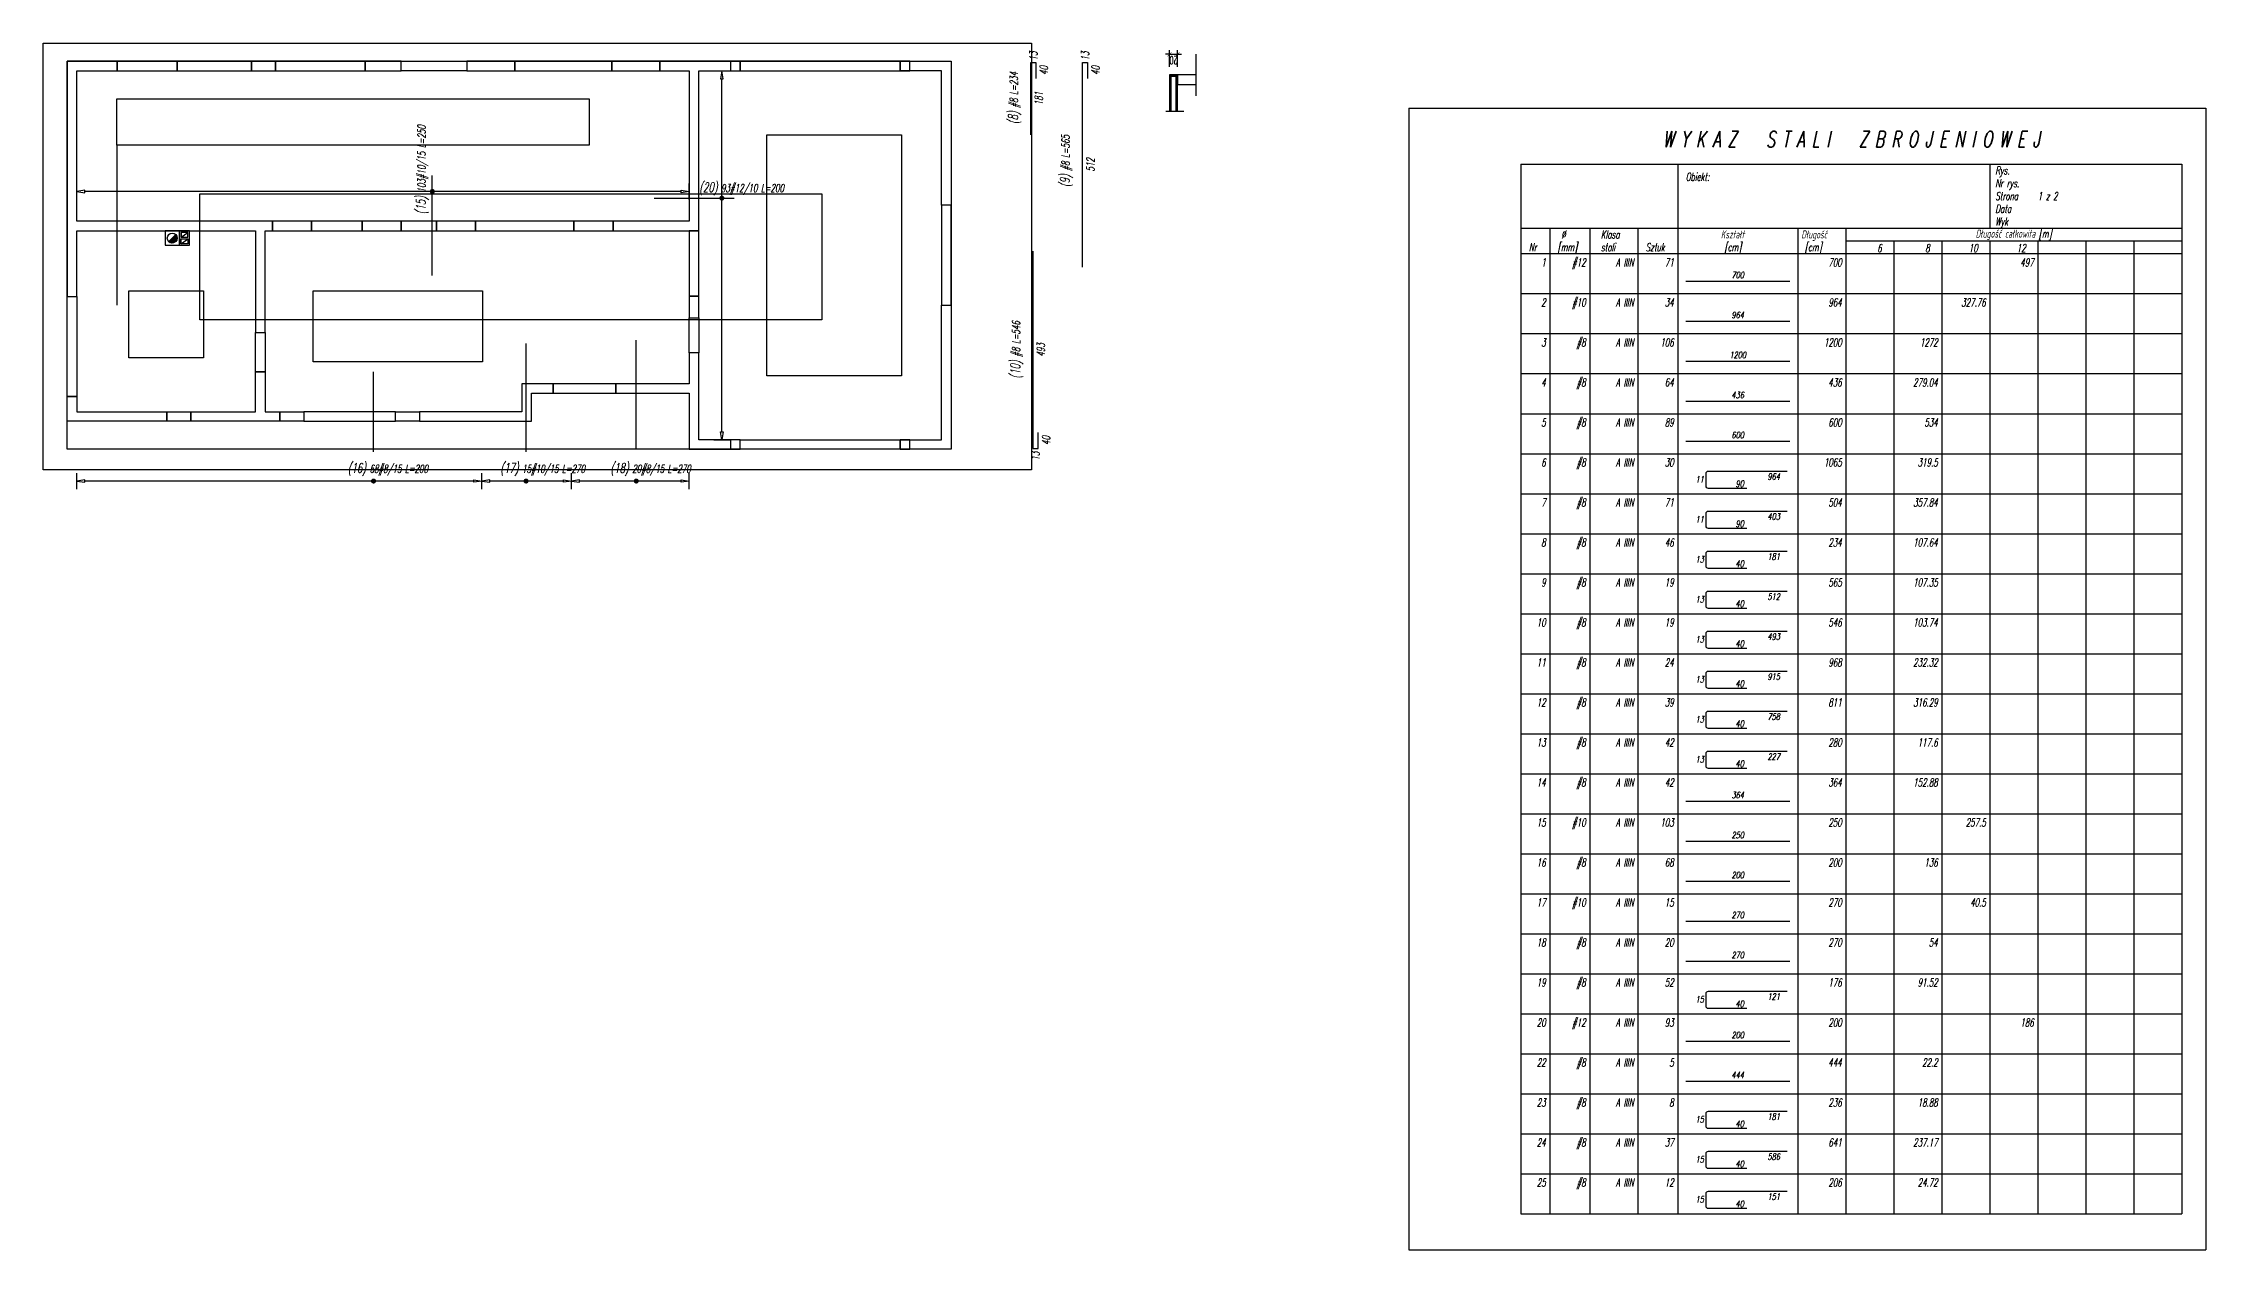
# Model space of a CAD drawing. Header units: millimetres. Extents: x -24587 to 37983, y -70862 to 338.
# Drawn here: x 30725 to 36131, y -63562 to -60546 of the extents above; entities that cross this region are included whole.
import ezdxf
from ezdxf.enums import TextEntityAlignment as Align

# ---------------------------------------------------------------- set-up
doc = ezdxf.new("R2010")
doc.units = ezdxf.units.MM
doc.header["$LTSCALE"] = 50
doc.linetypes.add('CENTER', pattern=[2, 1.25, -0.25, 0.25, -0.25])
doc.layers.get('Defpoints').update_dxf_attribs({"color": 251})
doc.layers.add('__NIEDRUK__', color=54, linetype='Continuous', plot=False)
for name, color, linetype in [('A-URZADZENIA', 93, 'Continuous'), ('K-DREWNO_OSIE', 8, 'CENTER'), ('K-HATCH', 8, 'Continuous'), ('K-NADPROŻA', 61, 'Continuous'), ('K-PODKŁAD', 255, 'Continuous'), ('K-SCIANY', 2, 'Continuous'), ('K-STROPY', 161, 'Continuous'), ('K-SŁUPY', 131, 'Continuous'), ('K-WYMIARY', 1, 'Continuous'), ('ZBROJA_NIEZLICZAC', 255, 'Continuous'), ('ZBROJA_PRET', 161, 'Continuous'), ('ZBROJA_RZUTPR', 141, 'Continuous'), ('ZBROJA_RZUTPR1', 255, 'Continuous'), ('ZBROJA_ZASIEG', 253, 'Continuous'), ('ZBROJA_ZESTAWIENIE', 62, 'Continuous'), ('ZBROJA_ZESTAWIENIE1', 252, 'Continuous'), ('ZBROJA_ZESTAWIENIE2', 30, 'Continuous'), ('ZBROJA_ZESTAWIENIE3', 141, 'Continuous'), ('ZBROJA_ZESTAWIENIE4', 210, 'Continuous'), ('ZBROJA_ZLICZAC', 125, 'Continuous')]:
    doc.layers.add(name, color=color, linetype=linetype)
doc.styles.add('STYL_ZBROJA', font='romanszb.shx', dxfattribs={"width": 0.65, "oblique": 12})
doc.styles.add('WYM1', font='romanszb.shx', dxfattribs={"width": 0.6})
doc.dimstyles.new('CM100', dxfattribs={"dimscale": 5, "dimtxt": 2, "dimasz": 1, "dimexe": 1, "dimexo": 2, "dimgap": 0.5, "dimtad": 1, "dimrnd": 0.5, "dimdsep": 46, "dimtxsty": 'WYM1', "dimblk": 'OBLIQUE', "dimcen": 0, "dimdle": 1, "dimclrd": 253, "dimclre": 251, "dimclrt": 30, "dimadec": 0, "dimazin": 0, "dimtfac": 1, "dimtix": 1, "dimtmove": 0, "dimatfit": 0, "dimfxl": 1, "dimtfillclr": 256, "dimtolj": 1, "dimarcsym": 0})
picture_1 = doc.add_image_def('image4.png', size_in_pixel=(1221, 527))

# ---------------------------------------------------------------- blocks, each defined once
blk = doc.blocks.new('A$C0BFB608B')
h = blk.add_hatch()
h.set_pattern_fill('ANSI31', color=256, scale=8)
h.set_pattern_definition([(315, (77083.3279, 191572.2395), (0.707106781, 0.707106781), [])])
h.paths.add_polyline_path([(8.8, 8.8, 0.198912), (0, 12.4, 0.668179), (-8.8, -8.8)])
blk.add_lwpolyline([(18, 18), (-18, 18), (-18, -18), (18, -18)], close=True)
blk.add_lwpolyline([(8.8, 8.8), (-8.8, -8.8)])
blk.add_circle((0, 0), 12.4)
blk = doc.blocks.new('A$C650043E8')
for points in [[(12.5, -18), (12.5, 18), (-12.5, 18), (-12.5, -18)], [(-8.5, 14), (8.5, 14), (8.5, 2), (-8.5, 2)], [(-8.5, -14), (8.5, -14), (8.5, -2), (-8.5, -2)]]:
    blk.add_lwpolyline(points, close=True)
blk = doc.blocks.new('_ArchTick')
at = {"color": 0, "linetype": 'ByBlock', "const_width": 0.15}
blk.add_lwpolyline([(-0.5, -0.5), (0.5, 0.5)], dxfattribs=at)
blk = doc.blocks.new('*D559')
at = {"layer": 'Defpoints', "color": 0, "transparency": 16777216}
for p in [(33560.4, -60574.1), (33540.4, -60625.7), (33560.4, -60625.7)]:
    blk.add_point(p, dxfattribs=at)
at = {"layer": 'K-WYMIARY', "color": 253, "lineweight": -2, "transparency": 16777216}
for p, q in [((33540.4, -60574.1), (33530.4, -60574.1)), ((33540.4, -60574.1), (33560.4, -60574.1)), ((33560.4, -60574.1), (33570.4, -60574.1))]:
    blk.add_line(p, q, dxfattribs=at)
at = {"layer": 'K-WYMIARY', "color": 251, "lineweight": -2, "transparency": 16777216}
for p, q in [((33540.4, -60605.7), (33540.4, -60564.1)), ((33560.4, -60605.7), (33560.4, -60564.1))]:
    blk.add_line(p, q, dxfattribs=at)
at = {"layer": 'K-WYMIARY', "color": 253, "lineweight": -2, "transparency": 16777216, "xscale": 10, "yscale": 10, "zscale": 10}
blk.add_blockref('_ArchTick', (33540.4, -60574.1), dxfattribs=at)
at = {"layer": 'K-WYMIARY', "color": 253, "lineweight": -2, "transparency": 16777216, "xscale": 10, "yscale": 10, "zscale": 10, "rotation": 180}
blk.add_blockref('_ArchTick', (33560.4, -60574.1), dxfattribs=at)
at = {"layer": 'K-WYMIARY', "color": 30, "transparency": 16777216, "insert": (33550.4, -60589.1), "char_height": 20, "attachment_point": 5, "rotation": 180, "style": 'WYM1'}
blk.add_mtext('\\A1;20', dxfattribs=at)
blk = doc.blocks.new('_zestawienie')
at = {"layer": 'ZBROJA_ZESTAWIENIE'}
for p, q in [((0, 0), (1652, 0)), ((392, 0), (392, -160)), ((1172, 0), (1172, -160)), ((1652, 0), (1652, -160)), ((0, -160), (1652, -160)), ((0, -160), (0, -192)), ((72, -160), (72, -192)), ((172, -160), (172, -192)), ((292, -160), (292, -192)), ((392, -160), (392, -192)), ((692, -160), (692, -192)), ((812, -160), (812, -192)), ((1652, -160), (1652, -224)), ((0, -192), (0, -224)), ((72, -192), (72, -224)), ((172, -192), (172, -224)), ((292, -192), (292, -224)), ((392, -192), (392, -224)), ((692, -192), (692, -224)), ((812, -192), (812, -224)), ((932, -192), (932, -224)), ((1052, -192), (1052, -224)), ((1172, -192), (1172, -224)), ((1292, -192), (1292, -224)), ((1412, -192), (1412, -224)), ((1532, -192), (1532, -224)), ((1652, -192), (1652, -224)), ((0, -224), (1652, -224)), ((0, -224), (0, -324)), ((72, -224), (72, -324)), ((172, -224), (172, -324)), ((292, -224), (292, -324)), ((392, -224), (392, -324)), ((692, -224), (692, -324)), ((812, -224), (812, -324)), ((932, -224), (932, -324)), ((1052, -224), (1052, -324)), ((1172, -224), (1172, -324)), ((1292, -224), (1292, -324)), ((1412, -224), (1412, -324)), ((1532, -224), (1532, -324)), ((1652, -224), (1652, -324)), ((0, -324), (0, -424)), ((72, -324), (72, -424)), ((172, -324), (172, -424)), ((292, -324), (292, -424)), ((392, -324), (392, -424)), ((692, -324), (692, -424)), ((812, -324), (812, -424)), ((932, -324), (932, -424)), ((1052, -324), (1052, -424)), ((1172, -324), (1172, -424)), ((1292, -324), (1292, -424)), ((1412, -324), (1412, -424)), ((1532, -324), (1532, -424)), ((1652, -324), (1652, -424)), ((0, -424), (0, -524)), ((72, -424), (72, -524)), ((172, -424), (172, -524)), ((292, -424), (292, -524)), ((392, -424), (392, -524)), ((692, -424), (692, -524)), ((812, -424), (812, -524)), ((932, -424), (932, -524)), ((1052, -424), (1052, -524)), ((1172, -424), (1172, -524)), ((1292, -424), (1292, -524)), ((1412, -424), (1412, -524)), ((1532, -424), (1532, -524)), ((1652, -424), (1652, -524)), ((0, -524), (0, -624)), ((72, -524), (72, -624)), ((172, -524), (172, -624)), ((292, -524), (292, -624)), ((392, -524), (392, -624)), ((692, -524), (692, -624)), ((812, -524), (812, -624)), ((932, -524), (932, -624)), ((1052, -524), (1052, -624)), ((1172, -524), (1172, -624)), ((1292, -524), (1292, -624)), ((1412, -524), (1412, -624)), ((1532, -524), (1532, -624)), ((1652, -524), (1652, -624)), ((0, -624), (0, -724)), ((72, -624), (72, -724)), ((172, -624), (172, -724)), ((292, -624), (292, -724)), ((392, -624), (392, -724)), ((692, -624), (692, -724)), ((812, -624), (812, -724)), ((932, -624), (932, -724)), ((1052, -624), (1052, -724)), ((1172, -624), (1172, -724)), ((1292, -624), (1292, -724)), ((1412, -624), (1412, -724)), ((1532, -624), (1532, -724)), ((1652, -624), (1652, -724)), ((0, -724), (0, -824)), ((72, -724), (72, -824)), ((172, -724), (172, -824)), ((292, -724), (292, -824)), ((392, -724), (392, -824)), ((692, -724), (692, -824)), ((812, -724), (812, -824)), ((932, -724), (932, -824)), ((1052, -724), (1052, -824)), ((1172, -724), (1172, -824)), ((1292, -724), (1292, -824)), ((1412, -724), (1412, -824)), ((1532, -724), (1532, -824)), ((1652, -724), (1652, -824)), ((0, -824), (0, -924)), ((72, -824), (72, -924)), ((172, -824), (172, -924)), ((292, -824), (292, -924)), ((392, -824), (392, -924)), ((692, -824), (692, -924)), ((812, -824), (812, -924)), ((932, -824), (932, -924)), ((1052, -824), (1052, -924)), ((1172, -824), (1172, -924)), ((1292, -824), (1292, -924)), ((1412, -824), (1412, -924)), ((1532, -824), (1532, -924)), ((1652, -824), (1652, -924)), ((0, -924), (0, -1024)), ((72, -924), (72, -1024)), ((172, -924), (172, -1024)), ((292, -924), (292, -1024)), ((392, -924), (392, -1024)), ((692, -924), (692, -1024)), ((812, -924), (812, -1024)), ((932, -924), (932, -1024)), ((1052, -924), (1052, -1024)), ((1172, -924), (1172, -1024)), ((1292, -924), (1292, -1024)), ((1412, -924), (1412, -1024)), ((1532, -924), (1532, -1024)), ((1652, -924), (1652, -1024)), ((0, -1024), (0, -1124)), ((72, -1024), (72, -1124)), ((172, -1024), (172, -1124)), ((292, -1024), (292, -1124)), ((392, -1024), (392, -1124)), ((692, -1024), (692, -1124)), ((812, -1024), (812, -1124)), ((932, -1024), (932, -1124)), ((1052, -1024), (1052, -1124)), ((1172, -1024), (1172, -1124)), ((1292, -1024), (1292, -1124)), ((1412, -1024), (1412, -1124)), ((1532, -1024), (1532, -1124)), ((1652, -1024), (1652, -1124)), ((0, -1124), (0, -1224)), ((72, -1124), (72, -1224)), ((172, -1124), (172, -1224)), ((292, -1124), (292, -1224)), ((392, -1124), (392, -1224)), ((692, -1124), (692, -1224)), ((812, -1124), (812, -1224)), ((932, -1124), (932, -1224)), ((1052, -1124), (1052, -1224)), ((1172, -1124), (1172, -1224)), ((1292, -1124), (1292, -1224)), ((1412, -1124), (1412, -1224)), ((1532, -1124), (1532, -1224)), ((1652, -1124), (1652, -1224)), ((0, -1224), (0, -1324)), ((72, -1224), (72, -1324)), ((172, -1224), (172, -1324)), ((292, -1224), (292, -1324)), ((392, -1224), (392, -1324)), ((692, -1224), (692, -1324)), ((812, -1224), (812, -1324)), ((932, -1224), (932, -1324)), ((1052, -1224), (1052, -1324)), ((1172, -1224), (1172, -1324)), ((1292, -1224), (1292, -1324)), ((1412, -1224), (1412, -1324)), ((1532, -1224), (1532, -1324)), ((1652, -1224), (1652, -1324)), ((0, -1324), (0, -1424)), ((72, -1324), (72, -1424)), ((172, -1324), (172, -1424)), ((292, -1324), (292, -1424)), ((392, -1324), (392, -1424)), ((692, -1324), (692, -1424)), ((812, -1324), (812, -1424)), ((932, -1324), (932, -1424)), ((1052, -1324), (1052, -1424)), ((1172, -1324), (1172, -1424)), ((1292, -1324), (1292, -1424)), ((1412, -1324), (1412, -1424)), ((1532, -1324), (1532, -1424)), ((1652, -1324), (1652, -1424)), ((0, -1424), (0, -1524)), ((72, -1424), (72, -1524)), ((172, -1424), (172, -1524)), ((292, -1424), (292, -1524)), ((392, -1424), (392, -1524)), ((692, -1424), (692, -1524)), ((812, -1424), (812, -1524)), ((932, -1424), (932, -1524)), ((1052, -1424), (1052, -1524)), ((1172, -1424), (1172, -1524)), ((1292, -1424), (1292, -1524)), ((1412, -1424), (1412, -1524)), ((1532, -1424), (1532, -1524)), ((1652, -1424), (1652, -1524)), ((0, -1524), (0, -1624)), ((72, -1524), (72, -1624)), ((172, -1524), (172, -1624)), ((292, -1524), (292, -1624)), ((392, -1524), (392, -1624)), ((692, -1524), (692, -1624)), ((812, -1524), (812, -1624)), ((932, -1524), (932, -1624)), ((1052, -1524), (1052, -1624)), ((1172, -1524), (1172, -1624)), ((1292, -1524), (1292, -1624)), ((1412, -1524), (1412, -1624)), ((1532, -1524), (1532, -1624)), ((1652, -1524), (1652, -1624)), ((0, -1624), (0, -1724)), ((72, -1624), (72, -1724)), ((172, -1624), (172, -1724)), ((292, -1624), (292, -1724)), ((392, -1624), (392, -1724)), ((692, -1624), (692, -1724)), ((812, -1624), (812, -1724)), ((932, -1624), (932, -1724)), ((1052, -1624), (1052, -1724)), ((1172, -1624), (1172, -1724)), ((1292, -1624), (1292, -1724)), ((1412, -1624), (1412, -1724)), ((1532, -1624), (1532, -1724)), ((1652, -1624), (1652, -1724)), ((0, -1724), (0, -1824)), ((72, -1724), (72, -1824)), ((172, -1724), (172, -1824)), ((292, -1724), (292, -1824)), ((392, -1724), (392, -1824)), ((692, -1724), (692, -1824)), ((812, -1724), (812, -1824)), ((932, -1724), (932, -1824)), ((1052, -1724), (1052, -1824)), ((1172, -1724), (1172, -1824)), ((1292, -1724), (1292, -1824)), ((1412, -1724), (1412, -1824)), ((1532, -1724), (1532, -1824)), ((1652, -1724), (1652, -1824)), ((0, -1824), (0, -1924)), ((72, -1824), (72, -1924)), ((172, -1824), (172, -1924)), ((292, -1824), (292, -1924)), ((392, -1824), (392, -1924)), ((692, -1824), (692, -1924)), ((812, -1824), (812, -1924)), ((932, -1824), (932, -1924)), ((1052, -1824), (1052, -1924)), ((1172, -1824), (1172, -1924)), ((1292, -1824), (1292, -1924)), ((1412, -1824), (1412, -1924)), ((1532, -1824), (1532, -1924)), ((1652, -1824), (1652, -1924)), ((0, -1924), (0, -2024)), ((72, -1924), (72, -2024)), ((172, -1924), (172, -2024)), ((292, -1924), (292, -2024)), ((392, -1924), (392, -2024)), ((692, -1924), (692, -2024)), ((812, -1924), (812, -2024)), ((932, -1924), (932, -2024)), ((1052, -1924), (1052, -2024)), ((1172, -1924), (1172, -2024)), ((1292, -1924), (1292, -2024)), ((1412, -1924), (1412, -2024)), ((1532, -1924), (1532, -2024)), ((1652, -1924), (1652, -2024)), ((0, -2024), (0, -2124)), ((72, -2024), (72, -2124)), ((172, -2024), (172, -2124)), ((292, -2024), (292, -2124)), ((392, -2024), (392, -2124)), ((692, -2024), (692, -2124)), ((812, -2024), (812, -2124)), ((932, -2024), (932, -2124)), ((1052, -2024), (1052, -2124)), ((1172, -2024), (1172, -2124)), ((1292, -2024), (1292, -2124)), ((1412, -2024), (1412, -2124)), ((1532, -2024), (1532, -2124)), ((1652, -2024), (1652, -2124)), ((0, -2124), (0, -2224)), ((72, -2124), (72, -2224)), ((172, -2124), (172, -2224)), ((292, -2124), (292, -2224)), ((392, -2124), (392, -2224)), ((692, -2124), (692, -2224)), ((812, -2124), (812, -2224)), ((932, -2124), (932, -2224)), ((1052, -2124), (1052, -2224)), ((1172, -2124), (1172, -2224)), ((1292, -2124), (1292, -2224)), ((1412, -2124), (1412, -2224)), ((1532, -2124), (1532, -2224)), ((1652, -2124), (1652, -2224)), ((0, -2224), (0, -2324)), ((72, -2224), (72, -2324)), ((172, -2224), (172, -2324)), ((292, -2224), (292, -2324)), ((392, -2224), (392, -2324)), ((692, -2224), (692, -2324)), ((812, -2224), (812, -2324)), ((932, -2224), (932, -2324)), ((1052, -2224), (1052, -2324)), ((1172, -2224), (1172, -2324)), ((1292, -2224), (1292, -2324)), ((1412, -2224), (1412, -2324)), ((1532, -2224), (1532, -2324)), ((1652, -2224), (1652, -2324)), ((0, -2324), (0, -2424)), ((72, -2324), (72, -2424)), ((172, -2324), (172, -2424)), ((292, -2324), (292, -2424)), ((392, -2324), (392, -2424)), ((692, -2324), (692, -2424)), ((812, -2324), (812, -2424)), ((932, -2324), (932, -2424)), ((1052, -2324), (1052, -2424)), ((1172, -2324), (1172, -2424)), ((1292, -2324), (1292, -2424)), ((1412, -2324), (1412, -2424)), ((1532, -2324), (1532, -2424)), ((1652, -2324), (1652, -2424)), ((0, -2424), (0, -2524)), ((72, -2424), (72, -2524)), ((172, -2424), (172, -2524)), ((292, -2424), (292, -2524)), ((392, -2424), (392, -2524)), ((692, -2424), (692, -2524)), ((812, -2424), (812, -2524)), ((932, -2424), (932, -2524)), ((1052, -2424), (1052, -2524)), ((1172, -2424), (1172, -2524)), ((1292, -2424), (1292, -2524)), ((1412, -2424), (1412, -2524)), ((1532, -2424), (1532, -2524)), ((1652, -2424), (1652, -2524)), ((0, -2524), (0, -2624)), ((72, -2524), (72, -2624)), ((172, -2524), (172, -2624)), ((292, -2524), (292, -2624)), ((392, -2524), (392, -2624)), ((692, -2524), (692, -2624)), ((812, -2524), (812, -2624)), ((932, -2524), (932, -2624)), ((1052, -2524), (1052, -2624)), ((1172, -2524), (1172, -2624)), ((1292, -2524), (1292, -2624)), ((1412, -2524), (1412, -2624)), ((1532, -2524), (1532, -2624)), ((1652, -2524), (1652, -2624)), ((0, -2624), (1652, -2624))]:
    blk.add_line(p, q, dxfattribs=at)
at = {"layer": 'ZBROJA_ZESTAWIENIE1'}
for p, q in [((-280, 140), (1712, 140)), ((-280, 140), (-280, -2714)), ((1712, 140), (1712, -2714)), ((812, -192), (1652, -192)), ((0, -324), (1652, -324)), ((0, -424), (1652, -424)), ((0, -524), (1652, -524)), ((0, -624), (1652, -624)), ((0, -724), (1652, -724)), ((0, -824), (1652, -824)), ((0, -924), (1652, -924)), ((0, -1024), (1652, -1024)), ((0, -1124), (1652, -1124)), ((0, -1224), (1652, -1224)), ((0, -1324), (1652, -1324)), ((0, -1424), (1652, -1424)), ((0, -1524), (1652, -1524)), ((0, -1624), (1652, -1624)), ((0, -1724), (1652, -1724)), ((0, -1824), (1652, -1824)), ((0, -1924), (1652, -1924)), ((0, -2024), (1652, -2024)), ((0, -2124), (1652, -2124)), ((0, -2224), (1652, -2224)), ((0, -2324), (1652, -2324)), ((0, -2424), (1652, -2424)), ((0, -2524), (1652, -2524)), ((-280, -2714), (1712, -2714))]:
    blk.add_line(p, q, dxfattribs=at)
at = {"layer": 'ZBROJA_ZESTAWIENIE2'}
blk.add_line((0, 0), (0, -160), dxfattribs=at)
at = {"layer": 'ZBROJA_ZESTAWIENIE3'}
for points in [[(412, -292.8), (672, -292.8)], [(412, -392.8), (672, -392.8)], [(412, -492.8), (672, -492.8)], [(412, -592.8), (672, -592.8)], [(412, -692.8), (672, -692.8)], [(412, -1592.8), (672, -1592.8)], [(412, -1692.8), (672, -1692.8)], [(412, -1792.8), (672, -1792.8)], [(412, -1892.8), (672, -1892.8)], [(412, -1992.8), (672, -1992.8)], [(412, -2192.8), (672, -2192.8)], [(412, -2292.8), (672, -2292.8)]]:
    blk.add_lwpolyline(points, dxfattribs=at)
for points in [[(564.8, -811), (469, -811, -0.414214), (463, -805), (463, -773.6, -0.414214), (469, -767.6), (665.4, -767.6)], [(564.8, -911), (469, -911, -0.414214), (463, -905), (463, -873.6, -0.414214), (469, -867.6), (665.4, -867.6)], [(564.8, -1011), (469, -1011, -0.414214), (463, -1005), (463, -973.6, -0.414214), (469, -967.6), (665.4, -967.6)], [(564.8, -1111), (469, -1111, -0.414214), (463, -1105), (463, -1073.6, -0.414214), (469, -1067.6), (665.4, -1067.6)], [(564.8, -1211), (469, -1211, -0.414214), (463, -1205), (463, -1173.6, -0.414214), (469, -1167.6), (665.4, -1167.6)], [(564.8, -1311), (469, -1311, -0.414214), (463, -1305), (463, -1273.6, -0.414214), (469, -1267.6), (665.4, -1267.6)], [(564.8, -1411), (469, -1411, -0.414214), (463, -1405), (463, -1373.6, -0.414214), (469, -1367.6), (665.4, -1367.6)], [(564.8, -1511), (469, -1511, -0.414214), (463, -1505), (463, -1473.6, -0.414214), (469, -1467.6), (665.4, -1467.6)], [(564.8, -2111), (469, -2111, -0.414214), (463, -2105), (463, -2073.6, -0.414214), (469, -2067.6), (665.4, -2067.6)], [(564.8, -2411), (469, -2411, -0.414214), (463, -2405), (463, -2373.6, -0.414214), (469, -2367.6), (665.4, -2367.6)], [(564.8, -2511), (469, -2511, -0.414214), (463, -2505), (463, -2473.6, -0.414214), (469, -2467.6), (665.4, -2467.6)], [(564.8, -2611), (469, -2611, -0.414214), (463, -2605), (463, -2573.6, -0.414214), (469, -2567.6), (665.4, -2567.6)]]:
    blk.add_lwpolyline(points, format="xyb", dxfattribs=at)
at = {"layer": 'ZBROJA_ZESTAWIENIE2', "style": 'STYL_ZBROJA', "oblique": 12, "width": 0.65}
for s, p in [('Obiekt:', (412, -48)), ('Rys. ', (1186, -32)), ('Nr rys. ', (1186, -64)), ('Data ', (1186, -128)), ('Strona ', (1186, -96)), ('1 z 2', (1292, -96)), ('Wyk ', (1186, -160)), ('Nr', (20, -224)), ('[mm]', (92, -224)), (' %%c', (92, -192)), ('Klasa', (200, -192)), ('stali', (200, -224)), ('Sztuk', (312, -224)), ('Kształt', (500, -192)), (' [cm]', (500, -224)), (' Długość', (692, -192)), ('  [cm]', (692, -224))]:
    blk.add_text(s, height=20, dxfattribs=at).set_placement(p, align=Align.BOTTOM_LEFT)
blk.add_text('Długość całkowita [m]', height=20, dxfattribs=at).set_placement((1232, -184), align=Align.CENTER)
for s, p in [('6', (902, -220)), ('8', (1022, -220)), ('10', (1142, -220)), ('12', (1262, -220)), ('1', (62, -256)), ('#12', (162, -256)), ('A IIIN', (282, -256)), ('71', (382, -256)), ('700', (802, -256)), ('497', (1282, -256)), ('2', (62, -356)), ('#10', (162, -356)), ('A IIIN', (282, -356)), ('34', (382, -356)), ('964', (802, -356)), ('327.76', (1162, -356)), ('#8', (162, -456)), ('3', (62, -456)), ('A IIIN', (282, -456)), ('106', (382, -456)), ('1200', (802, -456)), ('1272', (1042, -456)), ('4', (62, -556)), ('#8', (162, -556)), ('A IIIN', (282, -556)), ('64', (382, -556)), ('436', (802, -556)), ('279.04', (1042, -556)), ('5', (62, -656)), ('#8', (162, -656)), ('A IIIN', (282, -656)), ('89', (382, -656)), ('600', (802, -656)), ('534', (1042, -656)), ('6', (62, -756)), ('#8', (162, -756)), ('A IIIN', (282, -756)), ('30', (382, -756)), ('1065', (802, -756)), ('319.5', (1042, -756)), ('7', (62, -856)), ('#8', (162, -856)), ('A IIIN', (282, -856)), ('71', (382, -856)), ('504', (802, -856)), ('357.84', (1042, -856)), ('8', (62, -956)), ('#8', (162, -956)), ('A IIIN', (282, -956)), ('46', (382, -956)), ('234', (802, -956)), ('107.64', (1042, -956)), ('9', (62, -1056)), ('#8', (162, -1056)), ('A IIIN', (282, -1056)), ('19', (382, -1056)), ('565', (802, -1056)), ('107.35', (1042, -1056)), ('#8', (162, -1156)), ('10', (62, -1156)), ('A IIIN', (282, -1156)), ('19', (382, -1156)), ('546', (802, -1156)), ('103.74', (1042, -1156)), ('11', (62, -1256)), ('#8', (162, -1256)), ('A IIIN', (282, -1256)), ('24', (382, -1256)), ('968', (802, -1256)), ('232.32', (1042, -1256)), ('12', (62, -1356)), ('#8', (162, -1356)), ('A IIIN', (282, -1356)), ('39', (382, -1356)), ('811', (802, -1356)), ('316.29', (1042, -1356)), ('13', (62, -1456)), ('#8', (162, -1456)), ('A IIIN', (282, -1456)), ('42', (382, -1456)), ('280', (802, -1456)), ('117.6', (1042, -1456)), ('14', (62, -1556)), ('#8', (162, -1556)), ('A IIIN', (282, -1556)), ('42', (382, -1556)), ('364', (802, -1556)), ('152.88', (1042, -1556)), ('15', (62, -1656)), ('#10', (162, -1656)), ('A IIIN', (282, -1656)), ('103', (382, -1656)), ('250', (802, -1656)), ('257.5', (1162, -1656)), ('16', (62, -1756)), ('#8', (162, -1756)), ('A IIIN', (282, -1756)), ('68', (382, -1756)), ('200', (802, -1756)), ('136', (1042, -1756)), ('17', (62, -1856)), ('#10', (162, -1856)), ('A IIIN', (282, -1856)), ('15', (382, -1856)), ('270', (802, -1856)), ('40.5', (1162, -1856)), ('18', (62, -1956)), ('#8', (162, -1956)), ('A IIIN', (282, -1956)), ('20', (382, -1956)), ('270', (802, -1956)), ('54', (1042, -1956)), ('19', (62, -2056)), ('#8', (162, -2056)), ('A IIIN', (282, -2056)), ('52', (382, -2056)), ('176', (802, -2056)), ('91.52', (1042, -2056)), ('20', (62, -2156)), ('#12', (162, -2156)), ('A IIIN', (282, -2156)), ('93', (382, -2156)), ('200', (802, -2156)), ('186', (1282, -2156)), ('22', (62, -2256)), ('#8', (162, -2256)), ('A IIIN', (282, -2256)), ('5', (382, -2256)), ('444', (802, -2256)), ('22.2', (1042, -2256)), ('23', (62, -2356)), ('#8', (162, -2356)), ('A IIIN', (282, -2356)), ('8', (382, -2356)), ('236', (802, -2356)), ('18.88', (1042, -2356)), ('#8', (162, -2456)), ('24', (62, -2456)), ('A IIIN', (282, -2456)), ('37', (382, -2456)), ('641', (802, -2456)), ('237.17', (1042, -2456)), ('25', (62, -2556)), ('#8', (162, -2556)), ('A IIIN', (282, -2556)), ('12', (382, -2556)), ('206', (802, -2556)), ('24.72', (1042, -2556))]:
    blk.add_text(s, height=20, dxfattribs=at).set_placement(p, align=Align.RIGHT)
for s, p in [('700', (542, -290.2)), ('964', (542, -390.2)), ('1200', (542, -490.2)), ('436', (542, -590.2)), ('600', (542, -690.2)), ('364', (542, -1590.2)), ('250', (542, -1690.2)), ('200', (542, -1790.2)), ('270', (542, -1890.2)), ('270', (542, -1990.2)), ('200', (542, -2190.2)), ('444', (542, -2290.2))]:
    blk.add_text(s, height=16, dxfattribs=at).set_placement(p, align=Align.BOTTOM_CENTER)
for s, p in [('11', (457.4, -788.2)), ('11', (457.4, -888.2)), ('13', (457.4, -988.2)), ('13', (457.4, -1088.2)), ('13', (457.4, -1188.2)), ('13', (457.4, -1288.2)), ('13', (457.4, -1388.2)), ('13', (457.4, -1488.2)), ('15', (457.4, -2088.2)), ('15', (457.4, -2388.2)), ('15', (457.4, -2488.2)), ('15', (457.4, -2588.2))]:
    blk.add_text(s, height=16, dxfattribs=at).set_placement(p, align=Align.MIDDLE_RIGHT)
for s, p in [('90', (557.4, -812.2)), ('964', (647.6, -794)), ('90', (557.4, -912.2)), ('403', (647.6, -894)), ('40', (557.4, -1012.2)), ('181', (647.6, -994)), ('512', (647.6, -1094)), ('40', (557.4, -1112.2)), ('493', (647.6, -1194)), ('40', (557.4, -1212.2)), ('40', (557.4, -1312.2)), ('915', (647.6, -1294)), ('40', (557.4, -1412.2)), ('758', (647.6, -1394)), ('40', (557.4, -1512.2)), ('227', (647.6, -1494)), ('40', (557.4, -2112.2)), ('121', (647.6, -2094)), ('181', (647.6, -2394)), ('40', (557.4, -2412.2)), ('586', (647.6, -2494)), ('40', (557.4, -2512.2)), ('40', (557.4, -2612.2)), ('151', (647.6, -2594))]:
    blk.add_text(s, height=16, dxfattribs=at).set_placement(p, align=Align.BOTTOM_RIGHT)
at = {"layer": 'ZBROJA_ZESTAWIENIE4', "style": 'STYL_ZBROJA', "oblique": 12, "width": 0.65}
blk.add_text('W Y K A Z   S T A L I   Z B R O J E N I O W E J', height=40, dxfattribs=at).set_placement((826, 42), align=Align.CENTER)

msp = doc.modelspace()

# ---------------------------------------------------------------- linework, layer by layer
for points in [[(33607.186, -60678.223), (33607.186, -60573.914)], [(33560.367, -60716.372), (33560.367, -60625.731), (33540.367, -60625.731), (33540.367, -60716.372)], [(33607.186, -60625.731), (33560.367, -60625.731), (33560.367, -60649.731), (33607.186, -60649.731)], [(33530.786, -60716.372), (33575.813, -60716.372)]]:
    msp.add_lwpolyline(points)
at = {"layer": '__NIEDRUK__'}
for points in [[(33557.867, -60716.372), (33557.867, -60628.231), (33542.867, -60628.231), (33542.867, -60716.372)], [(33556.867, -60716.372), (33556.867, -60629.231), (33543.867, -60629.231), (33543.867, -60716.372)]]:
    msp.add_lwpolyline(points, dxfattribs=at)
msp.add_lwpolyline([(31115.973, -60922.794), (32671.306, -60922.794), (32671.306, -61238.127), (31115.973, -61238.127)], close=True, dxfattribs=at)
at = {"layer": 'A-URZADZENIA'}
for p, q in [((31069.306, -61031.46), (31086.306, -61019.46)), ((31069.306, -61031.46), (31086.306, -61019.46)), ((31069.306, -61047.46), (31086.306, -61035.46)), ((31069.306, -61047.46), (31086.306, -61035.46))]:
    msp.add_line(p, q, dxfattribs=at)
at = {"layer": 'K-DREWNO_OSIE'}
msp.add_lwpolyline([(31115.973, -60922.794), (32671.306, -60922.794), (32671.306, -61238.127), (31115.973, -61238.127)], close=True, dxfattribs=at)
at = {"layer": 'K-HATCH'}
for points in [[(30908.64, -60685.46), (32089.64, -60685.46), (32089.64, -60801.46), (30908.64, -60801.46)], [(32533.64, -60775.46), (32870.64, -60775.46), (32870.64, -61377.46), (32533.64, -61377.46)], [(30938.64, -61165.46), (31125.64, -61165.46), (31125.64, -61332.46), (30938.64, -61332.46)], [(31399.64, -61165.46), (31823.065, -61165.46), (31823.065, -61342.46), (31399.64, -61342.46)]]:
    msp.add_lwpolyline(points, close=True, dxfattribs=at)
at = {"layer": 'K-NADPROŻA'}
for points in [[(30909.351, -60615.46), (31059.351, -60615.46), (31059.351, -60591.46), (30909.351, -60591.46)], [(31245.64, -60615.46), (31305.64, -60615.46), (31305.64, -60591.46), (31245.64, -60591.46)], [(31529.713, -60615.46), (31619.713, -60615.46), (31619.713, -60591.46), (31529.713, -60591.46)], [(31784.032, -60615.46), (31904.032, -60615.46), (31904.032, -60591.46), (31784.032, -60591.46)], [(32146.205, -60615.46), (32266.205, -60615.46), (32266.205, -60591.46), (32146.205, -60591.46)], [(32467.14, -60615.46), (32867.14, -60615.46), (32867.14, -60591.46), (32467.14, -60591.46)], [(32994.64, -60951.46), (32970.64, -60951.46), (32970.64, -61201.46), (32994.64, -61201.46)], [(31297.59, -61015.46), (31395.64, -61015.46), (31395.64, -60991.46), (31297.59, -60991.46)], [(31521.663, -61015.46), (31619.713, -61015.46), (31619.713, -60991.46), (31521.663, -60991.46)], [(31707.713, -61015.46), (31805.762, -61015.46), (31805.762, -60991.46), (31707.713, -60991.46)], [(32051.466, -61015.46), (32149.516, -61015.46), (32149.516, -60991.46), (32051.466, -60991.46)], [(32339.64, -61178.46), (32363.64, -61178.46), (32363.64, -61015.46), (32339.64, -61015.46)], [(30784.64, -61179.334), (30808.64, -61179.334), (30808.64, -61429.334), (30784.64, -61429.334)], [(32339.64, -61233.21), (32363.64, -61233.21), (32363.64, -61320.21), (32339.64, -61320.21)], [(31255.64, -61269.41), (31279.64, -61269.41), (31279.64, -61367.46), (31255.64, -61367.46)], [(32156.14, -61397.46), (31999.14, -61397.46), (31999.14, -61421.46), (32156.14, -61421.46)], [(31093.83, -61491.46), (31033.83, -61491.46), (31033.83, -61467.46), (31093.83, -61467.46)], [(31376.57, -61491.46), (31316.57, -61491.46), (31316.57, -61467.46), (31376.57, -61467.46)], [(31665.508, -61491.46), (31605.508, -61491.46), (31605.508, -61467.46), (31665.508, -61467.46)], [(32867.14, -61561.46), (32467.14, -61561.46), (32467.14, -61537.46), (32867.14, -61537.46)]]:
    msp.add_lwpolyline(points, close=True, dxfattribs=at)
at = {"layer": 'K-SCIANY'}
for points in [[(30909.351, -60591.46), (30784.64, -60591.46), (30784.64, -61179.334), (30808.64, -61179.334), (30808.64, -61015.46), (31255.64, -61015.46), (31255.64, -61269.41), (31279.64, -61269.41), (31279.64, -61015.46), (31297.59, -61015.46), (31297.59, -60991.46), (30808.64, -60991.46), (30808.64, -60615.46), (30909.351, -60615.46)], [(31059.351, -60615.46), (31245.64, -60615.46), (31245.64, -60591.46), (31059.351, -60591.46)], [(31305.64, -60615.46), (31529.713, -60615.46), (31529.713, -60591.46), (31305.64, -60591.46)], [(31784.032, -60615.46), (31619.713, -60615.46), (31619.713, -60591.46), (31784.032, -60591.46)], [(31904.032, -60615.46), (32146.205, -60615.46), (32146.205, -60591.46), (31904.032, -60591.46)], [(32867.14, -60591.46), (32994.64, -60591.46), (32994.64, -60951.46), (32970.64, -60951.46), (32970.64, -60615.46), (32867.14, -60615.46)], [(31521.663, -60991.46), (31395.64, -60991.46), (31395.64, -61015.46), (31521.663, -61015.46)], [(31619.713, -61015.46), (31707.713, -61015.46), (31707.713, -60991.46), (31619.713, -60991.46)], [(31805.762, -61015.46), (32051.466, -61015.46), (32051.466, -60991.46), (31805.762, -60991.46)], [(32970.64, -61201.46), (32994.64, -61201.46), (32994.64, -61561.46), (32867.14, -61561.46), (32867.14, -61537.46), (32970.64, -61537.46)], [(32467.062, -61537.46), (32363.64, -61537.46), (32363.64, -61320.21), (32339.64, -61320.21), (32339.64, -61397.46), (32156.14, -61397.46), (32156.14, -61421.46), (32339.64, -61421.46), (32339.64, -61561.46), (32467.14, -61561.46)], [(31255.64, -61367.46), (31279.64, -61367.46), (31279.64, -61467.46), (31316.57, -61467.46), (31316.57, -61491.46), (31093.83, -61491.46), (31093.83, -61467.46), (31255.64, -61467.46)], [(31999.14, -61397.46), (31921.14, -61397.46), (31921.14, -61467.46), (31665.508, -61467.46), (31665.508, -61491.46), (31945.14, -61491.46), (31945.14, -61421.46), (31999.14, -61421.46)], [(31033.83, -61491.46), (30784.64, -61491.46), (30784.64, -61429.334), (30808.64, -61429.334), (30808.64, -61467.46), (31033.83, -61467.46)], [(31376.57, -61491.46), (31605.508, -61491.46), (31605.508, -61467.46), (31376.57, -61467.46)]]:
    msp.add_lwpolyline(points, close=True, dxfattribs=at)
msp.add_lwpolyline([(32149.516, -60991.46), (32149.516, -61015.46), (32363.64, -61015.46), (32363.64, -60615.46), (32467.14, -60615.46), (32467.14, -60591.46), (32266.205, -60591.46), (32266.205, -60615.46), (32339.64, -60615.46), (32339.64, -60991.46), (32149.516, -60991.46)], dxfattribs=at)
at = {"layer": 'K-STROPY'}
msp.add_lwpolyline([(30784.64, -60591.46), (32994.64, -60591.46), (32994.64, -61561.46), (30784.64, -61561.46)], close=True, dxfattribs=at)
at = {"layer": 'K-SŁUPY'}
for points in [[(32443.14, -60615.46), (32467.14, -60615.46), (32467.14, -60591.46), (32443.14, -60591.46)], [(32867.14, -60615.46), (32891.14, -60615.46), (32891.14, -60591.46), (32867.14, -60591.46)], [(32339.64, -61233.21), (32363.64, -61233.21), (32363.64, -61178.46), (32339.64, -61178.46)], [(32443.14, -61561.46), (32467.14, -61561.46), (32467.14, -61537.46), (32443.14, -61537.46)], [(32867.14, -61561.46), (32891.14, -61561.46), (32891.14, -61537.46), (32867.14, -61537.46)]]:
    msp.add_lwpolyline(points, close=True, dxfattribs=at)
at = {"layer": 'ZBROJA_PRET'}
for p, q in [((31697.415, -61127.133), (31697.415, -60877.133)), ((32251.64, -60933.607), (32451.64, -60933.607)), ((31931.785, -61567.392), (31931.785, -61297.392)), ((32207.14, -61558.46), (32207.14, -61288.46)), ((31550.44, -61567.392), (31550.44, -61367.392))]:
    msp.add_line(p, q, dxfattribs=at)
at = {"layer": 'ZBROJA_RZUTPR'}
for points in [[(33193.307, -60775.46), (33193.307, -60594.46, -0.41421356), (33193.307, -60594.46), (33206.307, -60594.46, -0.41421356), (33206.307, -60594.46), (33206.307, -60634.46)], [(33322.571, -61106.46), (33322.571, -60594.46, -0.41421356), (33322.571, -60594.46), (33335.571, -60594.46, -0.41421356), (33335.571, -60594.46), (33335.571, -60634.46)], [(33198.48, -61066.46), (33198.48, -61559.46, 0.41421356), (33198.48, -61559.46), (33211.48, -61559.46, 0.41421356), (33211.48, -61559.46), (33211.48, -61519.46)]]:
    msp.add_lwpolyline(points, format="xyb", dxfattribs=at)
at = {"layer": 'ZBROJA_ZASIEG'}
for p, q in [((32401.191, -60615.46), (32441.191, -60615.46)), ((30808.64, -60937.019), (30808.64, -60897.019)), ((32339.64, -60937.019), (32339.64, -60897.019)), ((32401.191, -61537.46), (32441.191, -61537.46)), ((30808.64, -61660.786), (30808.64, -61620.786)), ((31821.14, -61660.786), (31821.14, -61620.786)), ((31821.14, -61660.786), (31821.14, -61620.786)), ((32045.14, -61660.786), (32045.14, -61620.786)), ((32045.14, -61660.786), (32045.14, -61620.786)), ((32339.64, -61660.786), (32339.64, -61620.786))]:
    msp.add_line(p, q, dxfattribs=at)
for points in [[(32421.191, -61517.46), (32424.291, -61517.46), (32421.191, -61537.46), (32418.091, -61517.46), (32421.191, -61517.46), (32421.191, -60635.46), (32424.291, -60635.46), (32421.191, -60615.46), (32418.091, -60635.46), (32421.191, -60635.46)], [(30908.64, -60801.46), (30908.64, -61201.46)], [(32319.64, -60917.019), (32319.64, -60913.919), (32339.64, -60917.019), (32319.64, -60920.119), (32319.64, -60917.019), (30828.64, -60917.019), (30828.64, -60913.919), (30808.64, -60917.019), (30828.64, -60920.119), (30828.64, -60917.019)], [(31801.14, -61640.786), (31801.14, -61637.686), (31821.14, -61640.786), (31801.14, -61643.886), (31801.14, -61640.786), (30828.64, -61640.786), (30828.64, -61637.686), (30808.64, -61640.786), (30828.64, -61643.886), (30828.64, -61640.786)], [(32025.14, -61640.786), (32025.14, -61637.686), (32045.14, -61640.786), (32025.14, -61643.886), (32025.14, -61640.786), (31841.14, -61640.786), (31841.14, -61637.686), (31821.14, -61640.786), (31841.14, -61643.886), (31841.14, -61640.786)], [(32319.64, -61640.786), (32319.64, -61637.686), (32339.64, -61640.786), (32319.64, -61643.886), (32319.64, -61640.786), (32065.14, -61640.786), (32065.14, -61637.686), (32045.14, -61640.786), (32065.14, -61643.886), (32065.14, -61640.786)]]:
    msp.add_lwpolyline(points, dxfattribs=at)
at = {"layer": 'ZBROJA_ZASIEG', "const_width": 6.3}
for points in [[(31694.265, -60917.019, 1), (31700.565, -60917.019, 1)], [(32418.041, -60933.607, 1), (32424.341, -60933.607, 1)], [(31547.29, -61640.786, 1), (31553.59, -61640.786, 1)], [(31928.635, -61640.786, 1), (31934.935, -61640.786, 1)], [(32203.99, -61640.786, 1), (32210.29, -61640.786, 1)]]:
    msp.add_lwpolyline(points, format="xyb", close=True, dxfattribs=at)

# ---------------------------------------------------------------- block references
at = {"layer": 'A-URZADZENIA'}
for name, p, rotation in [('A$C0BFB608B', (31047.306, -61033.46), 180.0000000000001), ('A$C0BFB608B', (31047.306, -61033.46), 180.0000000000001), ('A$C650043E8', (31077.806, -61033.46), 180), ('A$C650043E8', (31077.806, -61033.46), 180)]:
    msp.add_blockref(name, p, dxfattribs=dict(at, rotation=rotation))
at = {"layer": 'ZBROJA_ZESTAWIENIE'}
msp.add_blockref('_zestawienie', (34418.565, -60848.378), dxfattribs=at)

# ---------------------------------------------------------------- texts
at = {"layer": 'ZBROJA_NIEZLICZAC', "char_height": 20, "attachment_point": 8, "rotation": 90, "style": 'STYL_ZBROJA'}
for s, insert in [('\\H24;\\C71;\\H20;\\C256;\\H24;\\C71;(8)\\H20;\\C256; #8 L=234', (33169.307, -60683.46)), ('\\H24;\\C71;\\H20;\\C256;\\H24;\\C71;(9)\\H20;\\C256; #8 L=565', (33298.571, -60840.96)), ('\\H24;\\C71;\\H20;\\C256;\\H24;\\C71;(10)\\H20;\\C256; #8 L=546', (33174.48, -61312.96))]:
    msp.add_mtext(s, dxfattribs=dict(at, insert=insert))
at = {"layer": 'ZBROJA_RZUTPR1', "style": 'STYL_ZBROJA', "oblique": 12, "width": 0.65}
for p in [(33199.807, -60567.27), (33329.071, -60567.27), (33204.98, -61567.46)]:
    msp.add_text('13', height=20, rotation=90, dxfattribs=at).set_placement(p, align=Align.MIDDLE_RIGHT)
for s, p in [('40', (33226.307, -60614.46)), ('40', (33355.571, -60614.46)), ('181', (33213.307, -60684.96)), ('512', (33342.571, -60850.46)), ('493', (33218.48, -61312.96)), ('40', (33231.48, -61539.46))]:
    msp.add_text(s, height=20, rotation=90, dxfattribs=at).set_placement(p, align=Align.MIDDLE)
at = {"layer": 'ZBROJA_ZLICZAC', "insert": (31688.696, -60973.995), "char_height": 20, "attachment_point": 7, "rotation": 90, "style": 'STYL_ZBROJA'}
msp.add_mtext('\\H24;\\C71;\\H20;\\C256;\\H24;\\C71;(15)\\H20;\\C256; 103#10/15 L=250', dxfattribs=at)
at = {"layer": 'ZBROJA_ZLICZAC', "char_height": 20, "attachment_point": 7, "style": 'STYL_ZBROJA'}
for s, insert in [('\\H24;\\C71;\\H20;\\C256;\\H24;\\C71;(20)\\H20;\\C256; 93#12/10 L=200', (32364.829, -60926.527)), ('\\H24;\\C71;\\H20;\\C256;\\H24;\\C71;(16)\\H20;\\C256; 68#8/15 L=200', (31486.166, -61628)), ('\\H24;\\C71;\\H20;\\C256;\\H24;\\C71;(17)\\H20;\\C256; 15#10/15 L=270', (31867.511, -61628)), ('\\H24;\\C71;\\H20;\\C256;\\H24;\\C71;(18)\\H20;\\C256; 20#8/15 L=270', (32142.866, -61628))]:
    msp.add_mtext(s, dxfattribs=dict(at, insert=insert))

# ---------------------------------------------------------------- dimensions: what is measured, and where the dimension line sits
at = {"layer": 'K-WYMIARY'}
dim = msp.add_linear_dim(base=(33560.367, -60574.058), p1=(33540.367, -60625.731), p2=(33560.367, -60625.731), angle=180, dimstyle='CM100', override={"dimscale": 10, "dimblk": 'ArchTick'}, dxfattribs=at)
dim.commit()
dim.dimension.update_dxf_attribs({"geometry": '*D559', "text_midpoint": (33550.367, -60589.058)})

# ---------------------------------------------------------------- pictures from other files: only their frames are drawn
at = {"layer": 'K-PODKŁAD'}
image = msp.add_image(picture_1, insert=(30724.83, -61612.793), size_in_units=(2470.654, 1066.367), rotation=0, dxfattribs=dict(at, fade=76))
image.dxf.flags = 7

doc.saveas('drawing.dxf')
